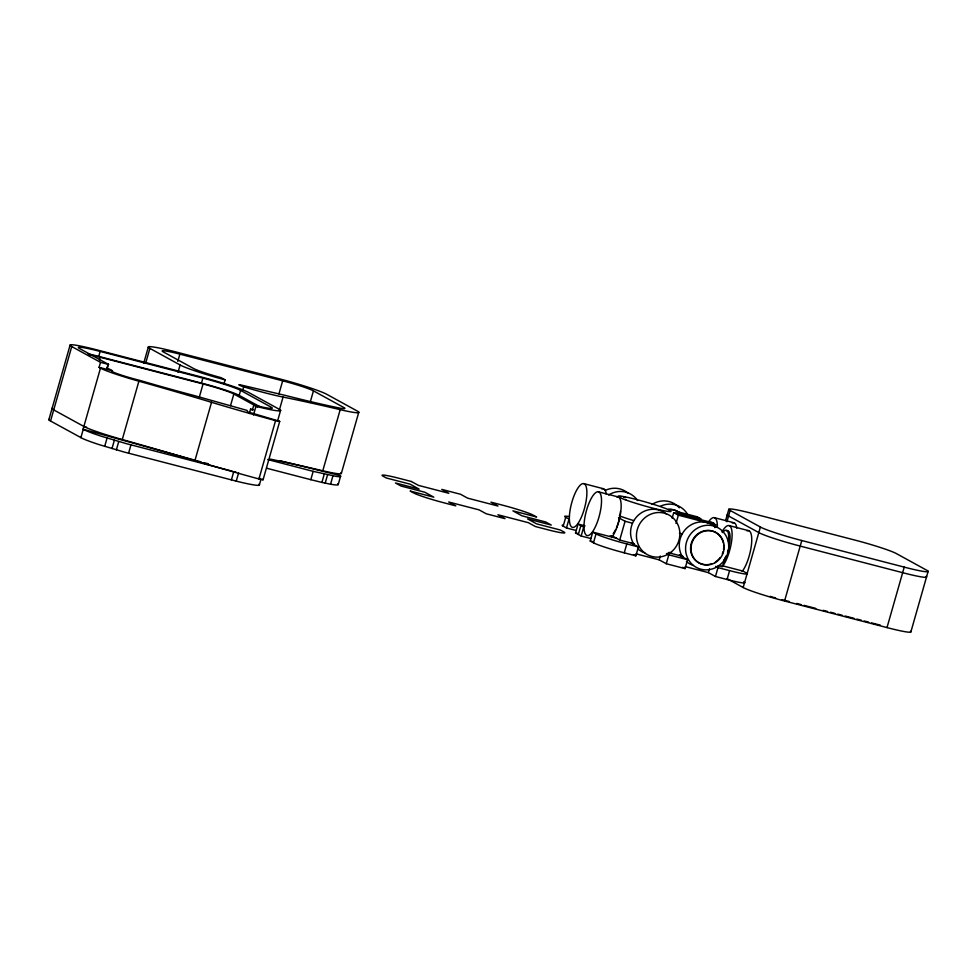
<?xml version="1.0" encoding="UTF-8"?>
<svg xmlns="http://www.w3.org/2000/svg" width="977" height="977" viewBox="0 0 977 977"><rect width="100%" height="100%" fill="white"/><g stroke="black" fill="none" stroke-linecap="round" stroke-linejoin="round"><path stroke-width="1.47" d="M53.711 409.9A39.935 2.919 15.9 0 1 52.172 408.264A39.996 2.931 15.9 0 0 53.711 409.9L83.875 426.448A39.666 2.907 15.9 0 0 122.272 439.54A284.661 20.847 15.9 0 1 194.911 460.631A178.412 13.067 15.9 0 0 226.811 470.01L232.184 471.537A178.412 13.067 15.9 0 0 258.942 478.962L263.082 479.768L262.178 479.218M263.082 479.768L279.715 421.331L247.523 411.805L247.083 410.425L194.032 395.514A154.952 11.345 15.9 0 1 139.54 380.309A20.212 1.478 15.9 0 1 118.486 374.13A20.212 1.478 15.9 0 1 112.44 370.808L107.201 367.938M48.85 419.744L70.051 345.284M258.844 484.226A39.666 2.907 15.9 0 1 236.239 481.136L124.213 452.058L99.336 444.694A39.703 2.907 15.9 0 1 82.373 438.417L50.548 421.014L71.748 346.566A39.935 2.919 15.9 0 1 97.859 350.132L200.517 376.78A40.204 2.943 15.9 0 1 248.61 392.461L278.811 409.033A39.666 2.907 15.9 0 1 257.452 406.688L253.8 405.113L252.371 410.12L250.564 409.119L249.318 413.503M88.186 353.869A31.24 2.284 15.9 0 1 98.738 356.422L100.167 351.427L202.898 378.087A31.52 2.308 15.9 0 1 240.611 390.385L271.838 407.568A30.995 2.272 15.9 0 1 261.042 406.774L253.8 405.113M99.446 360.195L100.277 357.277L203.069 383.961A25.72 1.881 15.9 0 1 233.845 394L257.549 407.006M279.703 421.429L275.563 420.623A178.412 13.067 15.9 0 1 248.805 413.198L243.432 411.671A178.412 13.067 15.9 0 1 211.533 402.304A284.661 20.847 15.9 0 0 138.893 381.201A39.666 2.907 15.9 0 1 100.484 368.109L99.092 367.34L100.521 362.345L71.748 346.566M232.306 471.183L126.583 443.717L101.706 436.365A39.703 2.907 15.9 0 1 84.743 430.075L83.082 429.221L100.484 368.109M80.883 437.659L83.253 429.318M107.067 367.963L108.142 364.213M100.167 351.427A31.24 2.284 15.9 0 0 79.735 348.63L108.532 364.421L106.713 369.208M104.686 446.404L107.055 438.062M111.989 448.577L114.358 440.248M116.373 449.872L118.742 441.543M143.729 363.163L148.284 347.153M122.272 439.54L138.893 381.201M145.744 362.943L149.884 348.398A40.204 2.943 15.9 0 1 175.884 351.952L278.543 378.6A39.935 2.919 15.9 0 1 326.831 394.342L356.996 410.89A39.666 2.907 15.9 0 1 340.191 409.656A284.661 20.847 15.9 0 0 283.074 397.065A43.391 3.175 15.9 0 1 243.688 386.843A10.051 0.733 15.9 0 1 239.866 384.743L285.064 395.343A154.952 11.345 15.9 0 0 332.204 406.517L340.24 408.203A25.182 1.844 15.9 0 0 343.733 407.47L313.446 390.861A25.451 1.869 15.9 0 0 282.671 380.822L179.878 354.138A25.72 1.881 15.9 0 0 163.232 351.867L193.519 368.476A25.182 1.844 15.9 0 0 221.144 377.684L225.113 379.858L223.88 384.23M128.585 453.206L130.967 444.877M177.802 361.417L179.878 354.138M178.022 372.249L180.086 364.971L149.884 348.398M260.273 406.957L239.182 395.38A31.52 2.308 15.9 0 0 201.47 383.094L202.898 378.087M199.32 397.089L203.069 383.961M194.911 460.631L211.533 402.304M230.523 405.663L233.845 394M239.182 395.38L240.611 390.385M242.858 389.75L243.688 386.843M231.402 479.902L233.772 471.561L236.007 472.135M253.507 414.944L255.962 406.31M236.239 481.136L238.62 472.795M278.933 393.926L282.671 380.822M258.942 478.962L275.563 420.623M279.337 410.157L283.074 397.065M259.406 484.787L260.981 479.231M277.749 420.415L280.619 410.34M310.124 402.5L313.446 390.861M266.745 468.252L310.808 479.683L313.177 471.354L336.064 476.373A39.703 2.907 15.9 0 0 340.057 475.543L280.191 460.778M269.933 459.043A284.661 20.847 15.9 0 1 322.789 470.767L340.191 409.656M310.808 479.683L321.897 482.406L324.266 474.077M321.897 482.406L325.194 483.102L327.576 474.773M325.194 483.102L330.544 484.213L332.925 475.884M338.25 484.433L340.619 476.104M341.376 473.32L358.791 412.196M576.235 530.499L566.477 527.971L563.204 526.176L565.732 517.285A25.72 1.881 15.9 0 1 569.396 516.613M566.477 527.971L569.005 519.08L565.732 517.285M590.902 538.547L581.144 536.019L575.538 532.941L578.079 524.051L585.052 525.87M578.347 534.48L580.875 525.589M581.144 536.019L583.672 527.128L578.079 524.051M631.325 543.065L638.396 546.949L635.856 555.828L624.266 552.823A25.182 1.844 15.9 0 1 593.491 542.785L590.206 540.989L592.746 532.099L616.45 538.254M593.491 542.785L596.019 533.894L592.746 532.099M634.415 543.871L619.723 540.049L625.072 521.278L618.49 517.663M624.266 552.823L626.794 543.933A25.182 1.844 15.9 0 1 596.019 533.894M680.517 555.84L687.576 559.711L685.048 568.602L666.265 563.729L659.194 559.845L660.281 556.035M672.164 518.152L673.727 512.644L711.109 522.353L715.738 524.893L714.956 527.641M676.011 523.44L678.368 515.184L673.727 512.644M666.265 563.729L668.805 554.838L666.448 553.544M743.692 581.779A25.182 1.844 15.9 0 1 727.059 579.508L715.457 576.491L708.386 572.62L709.473 568.809M725.557 520.717L728.793 509.383M726.925 521.779L730.149 510.434A34.415 2.516 15.9 0 1 752.412 513.487L855.119 540.147A34.134 2.504 15.9 0 1 896.41 553.605L926.611 570.177A33.877 2.479 15.9 0 1 904.238 567.124L801.787 540.525A33.877 2.479 15.9 0 1 760.387 527.03L730.149 510.434M715.457 576.491L717.985 567.613L715.628 566.318M724.983 558.075L722.516 566.733L718.107 565.598M727.059 579.508L729.587 570.617A25.182 1.844 15.9 0 0 746.22 572.888L742.947 571.093L722.027 565.671M910.442 631.289A33.877 2.479 15.9 0 1 887.006 627.588L784.555 601.002A33.877 2.479 15.9 0 1 743.167 587.507L760.387 527.03M784.555 601.002L801.787 540.525M887.006 627.588L904.238 567.124M910.918 631.765L928.15 571.301M330.544 484.213L333.682 484.714A39.703 2.907 15.9 0 0 337.688 483.871M679.711 554.789L679.369 554.948M201.152 461.938L83.082 429.221M204.059 462.695L208.419 463.819M98.738 356.422L201.47 383.094M583.88 483.652A22.593 6.888 -75.4 0 1 580.924 518.176A22.593 6.888 -75.4 0 1 569.518 514.647A22.593 6.888 -75.4 0 1 583.88 483.652L603.53 488.756M714.407 517.676L734.057 522.78M100.521 362.345L108.532 364.421M598.522 491.846A22.593 6.888 -75.4 0 1 595.567 526.371A22.593 6.888 -75.4 0 1 584.161 522.829A22.593 6.888 -75.4 0 1 598.522 491.846L618.172 496.939M729.123 525.602L748.773 530.706M678.368 515.184L715.738 524.893M99.092 367.34L112.44 370.808M679.418 533.186L682.288 533.93M625.072 521.278L632.412 523.183M668.183 552.64L682.874 556.45M626.794 543.933L638.396 546.949M668.805 554.838L687.576 559.711M717.985 567.613L729.587 570.617M575.538 532.941L578.335 533.674M590.206 540.989L593.002 541.71M636.027 553.837L659.194 559.845M685.219 566.599L708.386 572.62M267.649 459.532L313.177 471.354M782.003 599.646L789.343 601.551M796.682 603.456L801.091 604.604M804.022 605.361L815.771 608.415M823.122 610.32L827.519 611.455M830.462 612.225L834.871 613.361M837.802 614.13L842.211 615.278M845.142 616.035L853.959 618.319M856.89 619.088L861.299 620.224M864.23 620.993L868.638 622.129M871.582 622.899L880.387 625.182M83.875 426.448L86.538 427.144M225.113 379.858L223.586 379.455A39.666 2.907 15.9 0 1 180.086 364.971M682.532 555.95L680.419 555.327M668.964 552.42L671.675 552.958L670.808 552.555M259.015 478.144L260.236 478.522M727.389 578.848L743.167 587.507M682.691 567.307L685.048 568.602M611.822 535.714L619.723 540.049M633.499 554.545L635.856 555.828M253.47 409.827A25.182 1.844 15.9 0 1 250.564 409.119M89.286 354.7A25.451 1.869 15.9 0 1 100.277 357.277M50.548 421.014A39.935 2.919 15.9 0 1 49.009 419.377M340.814 472.758A39.678 2.907 15.9 0 1 322.789 470.767M727.364 514.635A34.415 2.516 15.9 0 0 728.573 515.99L758.811 532.587A33.877 2.479 15.9 0 0 800.2 546.082L902.65 572.681A33.877 2.479 15.9 0 0 926.086 576.369M775.604 597.924A25.182 1.844 15.9 0 1 773.43 597.301M772.355 596.996A25.182 1.844 15.9 0 1 770.206 596.361M682.899 557.525A22.593 21.286 -62.2 0 1 686.684 528.117A22.593 21.286 -62.2 0 1 715.213 526.884A17.378 5.3 -75.4 0 0 710.89 523.318M693.377 565.512A22.593 21.286 -62.2 0 1 686.44 561.555M711.659 563.827A17.378 16.377 -62.2 0 1 691.081 552.689A17.378 16.377 -62.2 0 1 703.306 531.073A17.378 16.377 -62.2 0 1 723.371 543.114M723.676 545.227A17.378 16.377 -62.2 0 1 723.517 549.526M723.053 551.651A17.378 16.377 -62.2 0 1 722.333 553.703M720.183 557.501A17.378 16.377 -62.2 0 1 715.494 561.946M746.953 530.877A22.593 6.888 -75.4 0 1 751.411 545.093A22.593 6.888 -75.4 0 1 742.202 571.411M721.954 531.952A22.593 6.888 -75.4 0 1 732.103 533.979A22.593 6.888 -75.4 0 1 722.553 566.306M722.577 532.563A17.378 5.3 -75.4 0 1 728.439 541.343M726.387 530.78A17.378 5.3 -75.4 0 1 728.683 547.95M728.121 550.063A17.378 5.3 -75.4 0 1 727.499 552.127M726.045 556.011A17.378 5.3 -75.4 0 1 725.252 557.769M724.421 559.357A17.378 5.3 -75.4 0 1 723.578 560.761M732.237 522.964A22.593 6.888 -75.4 0 1 736.817 528.154M708.325 522.207A22.593 6.888 -75.4 0 1 717.387 527.165M709.51 522.964A17.378 5.3 -75.4 0 1 713.234 524.112M634.256 544.848A22.593 21.457 -61.3 0 1 638.018 515.429A22.593 21.457 -61.3 0 1 666.741 514.293M644.82 552.884A22.593 21.457 -61.3 0 1 637.834 548.903M633.719 520.607A27.515 2.015 15.9 0 1 619.32 515.807M605.166 490.43A22.593 21.457 -61.3 0 1 628.138 493.263M608.598 495.009A22.593 21.457 -61.3 0 1 637.578 500.542M623.692 497.122A17.378 16.499 -61.3 0 1 625.707 497.635M617.024 496.939A17.378 16.499 -61.3 0 1 621.213 496.634M652.001 504.45A22.593 21.457 -61.3 0 1 679.333 507.82M660.305 506.294A22.593 21.457 -61.3 0 1 688.223 515.551M668.793 509.53A17.378 16.499 -61.3 0 1 680.346 513.352M668.378 509.298A17.378 16.499 -61.3 0 1 679.931 513.133M601.71 488.94A22.593 6.888 -75.4 0 1 606.302 494.13M563.204 526.176A25.72 1.881 15.9 0 1 562.837 525.064M617.305 496.853A22.593 6.888 -75.4 0 1 620.651 512.632A22.593 6.888 -75.4 0 1 611.602 537.643M620.444 511.459A17.378 5.3 -75.4 0 1 619.98 515.441M619.601 517.529A17.378 5.3 -75.4 0 1 616.487 527.714M615.693 529.473A17.378 5.3 -75.4 0 1 613.177 533.65M610.759 535.799A17.378 5.3 -75.4 0 1 610.027 536.007M697.199 516.809L676.377 511.398L680.212 513.511L701.034 518.909L697.199 516.809M411.366 481.502L399.764 478.486A25.72 1.881 15.9 0 0 383.118 476.214L386.403 478.009L410.108 484.165L419.17 489.135L395.465 482.98L401.071 486.058L424.775 492.213L433.837 497.183L410.132 491.028L413.405 492.823A25.182 1.844 15.9 0 0 444.193 502.862L455.783 505.866L448.712 501.995L479.121 509.884L486.192 513.768L504.975 518.64L497.904 514.757L528.313 522.658L535.384 526.53L546.973 529.546A25.182 1.844 15.9 0 0 563.619 531.818L560.346 530.022L536.629 523.867L527.568 518.897L551.272 525.052L545.679 521.974L521.962 515.819L512.901 510.849L536.605 517.004L533.332 515.209A25.451 1.869 15.9 0 0 502.557 505.17L490.955 502.166L498.026 506.037L467.617 498.148L460.546 494.264L441.763 489.392L448.834 493.275L418.425 485.374L411.366 481.502M716.397 567.222A22.593 21.286 -62.2 0 0 719.402 528.594A22.593 21.286 -62.2 0 0 685.634 546.851A22.593 21.286 -62.2 0 0 716.397 567.222M714.7 562.923A17.378 16.377 -62.2 0 0 717.02 533.198A17.378 16.377 -62.2 0 0 691.044 547.242A17.378 16.377 -62.2 0 0 714.7 562.923M667.499 554.533A22.593 21.457 -61.3 0 0 670.454 515.88A22.593 21.457 -61.3 0 0 636.503 534.028A22.593 21.457 -61.3 0 0 667.499 554.533M626.367 500.175A27.515 2.015 15.9 0 0 670.295 511.582A27.515 2.015 15.9 0 0 636.992 499.65A27.515 2.015 15.9 0 0 626.367 500.175"/></g></svg>
